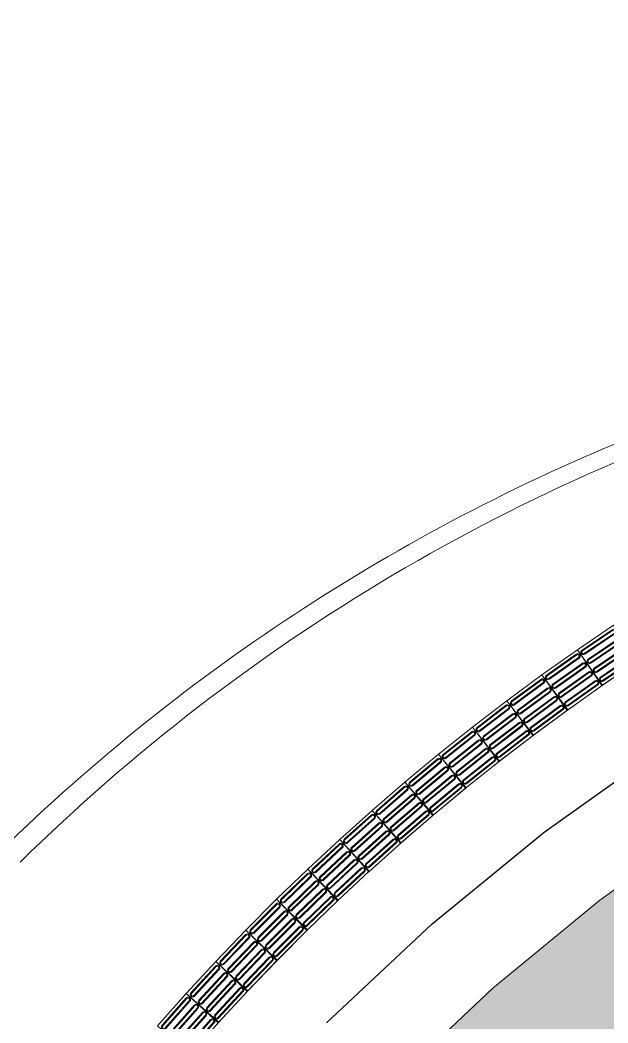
# Model space of a CAD drawing. Header units: millimetres. Extents: x 10569 to 232243, y -25347 to 80743.
# Drawn here: x 95734 to 99790, y 61811 to 68733 of the extents above; entities that cross this region are included whole.
import ezdxf

# ---------------------------------------------------------------- set-up
doc = ezdxf.new("R2010")
doc.units = ezdxf.units.MM
for name, color, linetype, lineweight in [('A-DETL-GENF', 92, 'Continuous', 20), ('A-DETL-MBND', 5, 'Continuous', 9), ('A-DETL-THIN', 151, 'Continuous', 9), ('A-FLOR', 192, 'Continuous', 9), ('A-GENM', 13, 'Continuous', 20)]:
    doc.layers.add(name, color=color, linetype=linetype, lineweight=lineweight)

# ---------------------------------------------------------------- blocks, each defined once
blk = doc.blocks.new('DLN_Tactile - Directional Tiles-V737-TENDER DRAFT G_F')
at = {"layer": 'A-GENM'}
for p, q in [((150, 150), (-150, 150)), ((-150, 150), (-150, -150)), ((-150, 150), (150, 150)), ((-150, -147.1), (-150, 147.3)), ((150, -150), (150, 150)), ((150, 150), (150, -150)), ((-129.5, 125.5), (-129.5, -125.5)), ((-123.5, -125.5), (-123.5, 125.5)), ((-101.5, 125.5), (-101.5, -125.5)), ((-95.5, -125.5), (-95.5, 125.5)), ((-54.5, 125.5), (-54.5, -125.5)), ((-48.5, -125.5), (-48.5, 125.5)), ((-26.5, 125.5), (-26.5, -125.5)), ((-20.5, -125.5), (-20.5, 125.5)), ((20.5, 125.5), (20.5, -125.5)), ((26.5, -125.5), (26.5, 125.5)), ((48.5, 125.5), (48.5, -125.5)), ((54.5, -125.5), (54.5, 125.5)), ((95.5, 125.5), (95.5, -125.5)), ((101.5, -125.5), (101.5, 125.5)), ((123.5, 125.5), (123.5, -125.5)), ((129.5, -125.5), (129.5, 125.5)), ((-150, -150), (150, -150)), ((150, -150), (-150, -150))]:
    blk.add_line(p, q, dxfattribs=at)
for centre, radius, start, end in [((-112.5, 125.5), 17, 360, 180), ((-37.5, 125.5), 17, 360, 180), ((37.5, 125.5), 17, 360, 180), ((112.5, 125.5), 17, 360, 180), ((-112.5, 125.5), 11, 360, 180), ((-37.5, 125.5), 11, 360, 180), ((37.5, 125.5), 11, 360, 180), ((112.5, 125.5), 11, 360, 180), ((-112.5, -125.5), 17, 180, 360), ((-112.5, -125.5), 11, 180, 360), ((-37.5, -125.5), 17, 180, 360), ((-37.5, -125.5), 11, 180, 360), ((37.5, -125.5), 17, 180, 360), ((37.5, -125.5), 11, 180, 360), ((112.5, -125.5), 17, 180, 360), ((112.5, -125.5), 11, 180, 360)]:
    blk.add_arc(centre, radius, start, end, dxfattribs=at)
blk = doc.blocks.new('DLN_Tactile - Directional Tiles-V738-TENDER DRAFT G_F')
at = {"layer": 'A-GENM'}
for p, q in [((150, 150), (-150, 150)), ((-150, 150), (-150, -150)), ((-150, 150), (150, 150)), ((-150, -147.2), (-150, 147.1)), ((150, -150), (150, 150)), ((150, 150), (150, -150)), ((-129.5, 125.5), (-129.5, -125.5)), ((-123.5, -125.5), (-123.5, 125.5)), ((-101.5, 125.5), (-101.5, -125.5)), ((-95.5, -125.5), (-95.5, 125.5)), ((-54.5, 125.5), (-54.5, -125.5)), ((-48.5, -125.5), (-48.5, 125.5)), ((-26.5, 125.5), (-26.5, -125.5)), ((-20.5, -125.5), (-20.5, 125.5)), ((20.5, 125.5), (20.5, -125.5)), ((26.5, -125.5), (26.5, 125.5)), ((48.5, 125.5), (48.5, -125.5)), ((54.5, -125.5), (54.5, 125.5)), ((95.5, 125.5), (95.5, -125.5)), ((101.5, -125.5), (101.5, 125.5)), ((123.5, 125.5), (123.5, -125.5)), ((129.5, -125.5), (129.5, 125.5)), ((-150, -150), (150, -150)), ((150, -150), (-150, -150))]:
    blk.add_line(p, q, dxfattribs=at)
for centre, radius, start, end in [((-112.5, 125.5), 17, 360, 180), ((-37.5, 125.5), 17, 360, 180), ((37.5, 125.5), 17, 360, 180), ((112.5, 125.5), 17, 360, 180), ((-112.5, 125.5), 11, 360, 180), ((-37.5, 125.5), 11, 360, 180), ((37.5, 125.5), 11, 360, 180), ((112.5, 125.5), 11, 360, 180), ((-112.5, -125.5), 17, 180, 360), ((-112.5, -125.5), 11, 180, 360), ((-37.5, -125.5), 17, 180, 360), ((-37.5, -125.5), 11, 180, 360), ((37.5, -125.5), 17, 180, 360), ((37.5, -125.5), 11, 180, 360), ((112.5, -125.5), 17, 180, 360), ((112.5, -125.5), 11, 180, 360)]:
    blk.add_arc(centre, radius, start, end, dxfattribs=at)
blk = doc.blocks.new('DLN_Tactile - Directional Tiles-V739-TENDER DRAFT G_F')
at = {"layer": 'A-GENM'}
for p, q in [((150, 150), (-150, 150)), ((-150, 150), (-150, -150)), ((-150, 150), (150, 150)), ((-150, -147.2), (-150, 147.2)), ((150, -150), (150, 150)), ((150, 150), (150, -150)), ((-129.5, 125.5), (-129.5, -125.5)), ((-123.5, -125.5), (-123.5, 125.5)), ((-101.5, 125.5), (-101.5, -125.5)), ((-95.5, -125.5), (-95.5, 125.5)), ((-54.5, 125.5), (-54.5, -125.5)), ((-48.5, -125.5), (-48.5, 125.5)), ((-26.5, 125.5), (-26.5, -125.5)), ((-20.5, -125.5), (-20.5, 125.5)), ((20.5, 125.5), (20.5, -125.5)), ((26.5, -125.5), (26.5, 125.5)), ((48.5, 125.5), (48.5, -125.5)), ((54.5, -125.5), (54.5, 125.5)), ((95.5, 125.5), (95.5, -125.5)), ((101.5, -125.5), (101.5, 125.5)), ((123.5, 125.5), (123.5, -125.5)), ((129.5, -125.5), (129.5, 125.5)), ((-150, -150), (150, -150)), ((150, -150), (-150, -150))]:
    blk.add_line(p, q, dxfattribs=at)
for centre, radius, start, end in [((-112.5, 125.5), 17, 360, 180), ((-37.5, 125.5), 17, 360, 180), ((37.5, 125.5), 17, 360, 180), ((112.5, 125.5), 17, 360, 180), ((-112.5, 125.5), 11, 360, 180), ((-37.5, 125.5), 11, 360, 180), ((37.5, 125.5), 11, 360, 180), ((112.5, 125.5), 11, 360, 180), ((-112.5, -125.5), 17, 180, 360), ((-112.5, -125.5), 11, 180, 360), ((-37.5, -125.5), 17, 180, 360), ((-37.5, -125.5), 11, 180, 360), ((37.5, -125.5), 17, 180, 360), ((37.5, -125.5), 11, 180, 360), ((112.5, -125.5), 17, 180, 360), ((112.5, -125.5), 11, 180, 360)]:
    blk.add_arc(centre, radius, start, end, dxfattribs=at)
blk = doc.blocks.new('DLN_Tactile - Directional Tiles-V740-TENDER DRAFT G_F')
at = {"layer": 'A-GENM'}
for p, q in [((150, 150), (-150, 150)), ((-150, 150), (-150, -150)), ((-150, 150), (150, 150)), ((-150, -147.1), (-150, 147.2)), ((150, -150), (150, 150)), ((150, 150), (150, -150)), ((-129.5, 125.5), (-129.5, -125.5)), ((-123.5, -125.5), (-123.5, 125.5)), ((-101.5, 125.5), (-101.5, -125.5)), ((-95.5, -125.5), (-95.5, 125.5)), ((-54.5, 125.5), (-54.5, -125.5)), ((-48.5, -125.5), (-48.5, 125.5)), ((-26.5, 125.5), (-26.5, -125.5)), ((-20.5, -125.5), (-20.5, 125.5)), ((20.5, 125.5), (20.5, -125.5)), ((26.5, -125.5), (26.5, 125.5)), ((48.5, 125.5), (48.5, -125.5)), ((54.5, -125.5), (54.5, 125.5)), ((95.5, 125.5), (95.5, -125.5)), ((101.5, -125.5), (101.5, 125.5)), ((123.5, 125.5), (123.5, -125.5)), ((129.5, -125.5), (129.5, 125.5)), ((-150, -150), (150, -150)), ((150, -150), (-150, -150))]:
    blk.add_line(p, q, dxfattribs=at)
for centre, radius, start, end in [((-112.5, 125.5), 17, 360, 180), ((-37.5, 125.5), 17, 360, 180), ((37.5, 125.5), 17, 360, 180), ((112.5, 125.5), 17, 360, 180), ((-112.5, 125.5), 11, 360, 180), ((-37.5, 125.5), 11, 360, 180), ((37.5, 125.5), 11, 360, 180), ((112.5, 125.5), 11, 360, 180), ((-112.5, -125.5), 17, 180, 360), ((-112.5, -125.5), 11, 180, 360), ((-37.5, -125.5), 17, 180, 360), ((-37.5, -125.5), 11, 180, 360), ((37.5, -125.5), 17, 180, 360), ((37.5, -125.5), 11, 180, 360), ((112.5, -125.5), 17, 180, 360), ((112.5, -125.5), 11, 180, 360)]:
    blk.add_arc(centre, radius, start, end, dxfattribs=at)
blk = doc.blocks.new('DLN_Tactile - Directional Tiles-V741-TENDER DRAFT G_F')
at = {"layer": 'A-GENM'}
for p, q in [((150, 150), (-150, 150)), ((-150, 150), (-150, -150)), ((-150, 150), (150, 150)), ((-150, -147.2), (-150, 147.1)), ((150, -150), (150, 150)), ((150, 150), (150, -150)), ((-129.5, 125.5), (-129.5, -125.5)), ((-123.5, -125.5), (-123.5, 125.5)), ((-101.5, 125.5), (-101.5, -125.5)), ((-95.5, -125.5), (-95.5, 125.5)), ((-54.5, 125.5), (-54.5, -125.5)), ((-48.5, -125.5), (-48.5, 125.5)), ((-26.5, 125.5), (-26.5, -125.5)), ((-20.5, -125.5), (-20.5, 125.5)), ((20.5, 125.5), (20.5, -125.5)), ((26.5, -125.5), (26.5, 125.5)), ((48.5, 125.5), (48.5, -125.5)), ((54.5, -125.5), (54.5, 125.5)), ((95.5, 125.5), (95.5, -125.5)), ((101.5, -125.5), (101.5, 125.5)), ((123.5, 125.5), (123.5, -125.5)), ((129.5, -125.5), (129.5, 125.5)), ((-150, -150), (150, -150)), ((150, -150), (-150, -150))]:
    blk.add_line(p, q, dxfattribs=at)
for centre, radius, start, end in [((-112.5, 125.5), 17, 360, 180), ((-37.5, 125.5), 17, 360, 180), ((37.5, 125.5), 17, 360, 180), ((112.5, 125.5), 17, 360, 180), ((-112.5, 125.5), 11, 360, 180), ((-37.5, 125.5), 11, 360, 180), ((37.5, 125.5), 11, 360, 180), ((112.5, 125.5), 11, 360, 180), ((-112.5, -125.5), 17, 180, 360), ((-112.5, -125.5), 11, 180, 360), ((-37.5, -125.5), 17, 180, 360), ((-37.5, -125.5), 11, 180, 360), ((37.5, -125.5), 17, 180, 360), ((37.5, -125.5), 11, 180, 360), ((112.5, -125.5), 17, 180, 360), ((112.5, -125.5), 11, 180, 360)]:
    blk.add_arc(centre, radius, start, end, dxfattribs=at)
blk = doc.blocks.new('DLN_Tactile - Directional Tiles-V742-TENDER DRAFT G_F')
at = {"layer": 'A-GENM'}
for p, q in [((150, 150), (-150, 150)), ((-150, 150), (-150, -150)), ((-150, 150), (150, 150)), ((-150, -147.1), (-150, 147.2)), ((150, -150), (150, 150)), ((150, 150), (150, -150)), ((-129.5, 125.5), (-129.5, -125.5)), ((-123.5, -125.5), (-123.5, 125.5)), ((-101.5, 125.5), (-101.5, -125.5)), ((-95.5, -125.5), (-95.5, 125.5)), ((-54.5, 125.5), (-54.5, -125.5)), ((-48.5, -125.5), (-48.5, 125.5)), ((-26.5, 125.5), (-26.5, -125.5)), ((-20.5, -125.5), (-20.5, 125.5)), ((20.5, 125.5), (20.5, -125.5)), ((26.5, -125.5), (26.5, 125.5)), ((48.5, 125.5), (48.5, -125.5)), ((54.5, -125.5), (54.5, 125.5)), ((95.5, 125.5), (95.5, -125.5)), ((101.5, -125.5), (101.5, 125.5)), ((123.5, 125.5), (123.5, -125.5)), ((129.5, -125.5), (129.5, 125.5)), ((-150, -150), (150, -150)), ((150, -150), (-150, -150))]:
    blk.add_line(p, q, dxfattribs=at)
for centre, radius, start, end in [((-112.5, 125.5), 17, 360, 180), ((-37.5, 125.5), 17, 360, 180), ((37.5, 125.5), 17, 360, 180), ((112.5, 125.5), 17, 360, 180), ((-112.5, 125.5), 11, 360, 180), ((-37.5, 125.5), 11, 360, 180), ((37.5, 125.5), 11, 360, 180), ((112.5, 125.5), 11, 360, 180), ((-112.5, -125.5), 17, 180, 360), ((-112.5, -125.5), 11, 180, 360), ((-37.5, -125.5), 17, 180, 360), ((-37.5, -125.5), 11, 180, 360), ((37.5, -125.5), 17, 180, 360), ((37.5, -125.5), 11, 180, 360), ((112.5, -125.5), 17, 180, 360), ((112.5, -125.5), 11, 180, 360)]:
    blk.add_arc(centre, radius, start, end, dxfattribs=at)
blk = doc.blocks.new('DLN_Tactile - Directional Tiles-V743-TENDER DRAFT G_F')
at = {"layer": 'A-GENM'}
for p, q in [((150, 150), (-150, 150)), ((-150, 150), (-150, -150)), ((-150, 150), (150, 150)), ((-150, -147.2), (-150, 147.1)), ((150, -150), (150, 150)), ((150, 150), (150, -150)), ((-129.5, 125.5), (-129.5, -125.5)), ((-123.5, -125.5), (-123.5, 125.5)), ((-101.5, 125.5), (-101.5, -125.5)), ((-95.5, -125.5), (-95.5, 125.5)), ((-54.5, 125.5), (-54.5, -125.5)), ((-48.5, -125.5), (-48.5, 125.5)), ((-26.5, 125.5), (-26.5, -125.5)), ((-20.5, -125.5), (-20.5, 125.5)), ((20.5, 125.5), (20.5, -125.5)), ((26.5, -125.5), (26.5, 125.5)), ((48.5, 125.5), (48.5, -125.5)), ((54.5, -125.5), (54.5, 125.5)), ((95.5, 125.5), (95.5, -125.5)), ((101.5, -125.5), (101.5, 125.5)), ((123.5, 125.5), (123.5, -125.5)), ((129.5, -125.5), (129.5, 125.5)), ((-150, -150), (150, -150)), ((150, -150), (-150, -150))]:
    blk.add_line(p, q, dxfattribs=at)
for centre, radius, start, end in [((-112.5, 125.5), 17, 360, 180), ((-37.5, 125.5), 17, 360, 180), ((37.5, 125.5), 17, 360, 180), ((112.5, 125.5), 17, 360, 180), ((-112.5, 125.5), 11, 360, 180), ((-37.5, 125.5), 11, 360, 180), ((37.5, 125.5), 11, 360, 180), ((112.5, 125.5), 11, 360, 180), ((-112.5, -125.5), 17, 180, 360), ((-112.5, -125.5), 11, 180, 360), ((-37.5, -125.5), 17, 180, 360), ((-37.5, -125.5), 11, 180, 360), ((37.5, -125.5), 17, 180, 360), ((37.5, -125.5), 11, 180, 360), ((112.5, -125.5), 17, 180, 360), ((112.5, -125.5), 11, 180, 360)]:
    blk.add_arc(centre, radius, start, end, dxfattribs=at)
blk = doc.blocks.new('DLN_Tactile - Directional Tiles-V744-TENDER DRAFT G_F')
at = {"layer": 'A-GENM'}
for p, q in [((150, 150), (-150, 150)), ((-150, 150), (-150, -150)), ((-150, 150), (150, 150)), ((-150, -147.2), (-150, 147.2)), ((150, -150), (150, 150)), ((150, 150), (150, -150)), ((-129.5, 125.5), (-129.5, -125.5)), ((-123.5, -125.5), (-123.5, 125.5)), ((-101.5, 125.5), (-101.5, -125.5)), ((-95.5, -125.5), (-95.5, 125.5)), ((-54.5, 125.5), (-54.5, -125.5)), ((-48.5, -125.5), (-48.5, 125.5)), ((-26.5, 125.5), (-26.5, -125.5)), ((-20.5, -125.5), (-20.5, 125.5)), ((20.5, 125.5), (20.5, -125.5)), ((26.5, -125.5), (26.5, 125.5)), ((48.5, 125.5), (48.5, -125.5)), ((54.5, -125.5), (54.5, 125.5)), ((95.5, 125.5), (95.5, -125.5)), ((101.5, -125.5), (101.5, 125.5)), ((123.5, 125.5), (123.5, -125.5)), ((129.5, -125.5), (129.5, 125.5)), ((-150, -150), (150, -150)), ((150, -150), (-150, -150))]:
    blk.add_line(p, q, dxfattribs=at)
for centre, radius, start, end in [((-112.5, 125.5), 17, 360, 180), ((-37.5, 125.5), 17, 360, 180), ((37.5, 125.5), 17, 360, 180), ((112.5, 125.5), 17, 360, 180), ((-112.5, 125.5), 11, 360, 180), ((-37.5, 125.5), 11, 360, 180), ((37.5, 125.5), 11, 360, 180), ((112.5, 125.5), 11, 360, 180), ((-112.5, -125.5), 17, 180, 360), ((-112.5, -125.5), 11, 180, 360), ((-37.5, -125.5), 17, 180, 360), ((-37.5, -125.5), 11, 180, 360), ((37.5, -125.5), 17, 180, 360), ((37.5, -125.5), 11, 180, 360), ((112.5, -125.5), 17, 180, 360), ((112.5, -125.5), 11, 180, 360)]:
    blk.add_arc(centre, radius, start, end, dxfattribs=at)
blk = doc.blocks.new('DLN_Tactile - Directional Tiles-V745-TENDER DRAFT G_F')
at = {"layer": 'A-GENM'}
for p, q in [((150, 150), (-150, 150)), ((-150, 150), (-150, -150)), ((-150, 150), (150, 150)), ((-150, -147.2), (-150, 147.2)), ((150, -150), (150, 150)), ((150, 150), (150, -150)), ((-129.5, 125.5), (-129.5, -125.5)), ((-123.5, -125.5), (-123.5, 125.5)), ((-101.5, 125.5), (-101.5, -125.5)), ((-95.5, -125.5), (-95.5, 125.5)), ((-54.5, 125.5), (-54.5, -125.5)), ((-48.5, -125.5), (-48.5, 125.5)), ((-26.5, 125.5), (-26.5, -125.5)), ((-20.5, -125.5), (-20.5, 125.5)), ((20.5, 125.5), (20.5, -125.5)), ((26.5, -125.5), (26.5, 125.5)), ((48.5, 125.5), (48.5, -125.5)), ((54.5, -125.5), (54.5, 125.5)), ((95.5, 125.5), (95.5, -125.5)), ((101.5, -125.5), (101.5, 125.5)), ((123.5, 125.5), (123.5, -125.5)), ((129.5, -125.5), (129.5, 125.5)), ((-150, -150), (150, -150)), ((150, -150), (-150, -150))]:
    blk.add_line(p, q, dxfattribs=at)
for centre, radius, start, end in [((-112.5, 125.5), 17, 360, 180), ((-37.5, 125.5), 17, 360, 180), ((37.5, 125.5), 17, 360, 180), ((112.5, 125.5), 17, 360, 180), ((-112.5, 125.5), 11, 360, 180), ((-37.5, 125.5), 11, 360, 180), ((37.5, 125.5), 11, 360, 180), ((112.5, 125.5), 11, 360, 180), ((-112.5, -125.5), 17, 180, 360), ((-112.5, -125.5), 11, 180, 360), ((-37.5, -125.5), 17, 180, 360), ((-37.5, -125.5), 11, 180, 360), ((37.5, -125.5), 17, 180, 360), ((37.5, -125.5), 11, 180, 360), ((112.5, -125.5), 17, 180, 360), ((112.5, -125.5), 11, 180, 360)]:
    blk.add_arc(centre, radius, start, end, dxfattribs=at)
blk = doc.blocks.new('DLN_Tactile - Directional Tiles-V746-TENDER DRAFT G_F')
at = {"layer": 'A-GENM'}
for p, q in [((150, 150), (-150, 150)), ((-150, 150), (-150, -150)), ((-150, 150), (150, 150)), ((-150, -147.2), (-150, 147.2)), ((150, -150), (150, 150)), ((150, 150), (150, -150)), ((-129.5, 125.5), (-129.5, -125.5)), ((-123.5, -125.5), (-123.5, 125.5)), ((-101.5, 125.5), (-101.5, -125.5)), ((-95.5, -125.5), (-95.5, 125.5)), ((-54.5, 125.5), (-54.5, -125.5)), ((-48.5, -125.5), (-48.5, 125.5)), ((-26.5, 125.5), (-26.5, -125.5)), ((-20.5, -125.5), (-20.5, 125.5)), ((20.5, 125.5), (20.5, -125.5)), ((26.5, -125.5), (26.5, 125.5)), ((48.5, 125.5), (48.5, -125.5)), ((54.5, -125.5), (54.5, 125.5)), ((95.5, 125.5), (95.5, -125.5)), ((101.5, -125.5), (101.5, 125.5)), ((123.5, 125.5), (123.5, -125.5)), ((129.5, -125.5), (129.5, 125.5)), ((-150, -150), (150, -150)), ((150, -150), (-150, -150))]:
    blk.add_line(p, q, dxfattribs=at)
for centre, radius, start, end in [((-112.5, 125.5), 17, 360, 180), ((-37.5, 125.5), 17, 360, 180), ((37.5, 125.5), 17, 360, 180), ((112.5, 125.5), 17, 360, 180), ((-112.5, 125.5), 11, 360, 180), ((-37.5, 125.5), 11, 360, 180), ((37.5, 125.5), 11, 360, 180), ((112.5, 125.5), 11, 360, 180), ((-112.5, -125.5), 17, 180, 360), ((-112.5, -125.5), 11, 180, 360), ((-37.5, -125.5), 17, 180, 360), ((-37.5, -125.5), 11, 180, 360), ((37.5, -125.5), 17, 180, 360), ((37.5, -125.5), 11, 180, 360), ((112.5, -125.5), 17, 180, 360), ((112.5, -125.5), 11, 180, 360)]:
    blk.add_arc(centre, radius, start, end, dxfattribs=at)
blk = doc.blocks.new('DLN_Tactile - Directional Tiles-V747-TENDER DRAFT G_F')
at = {"layer": 'A-GENM'}
for p, q in [((150, 150), (-150, 150)), ((-150, 150), (-150, -150)), ((-150, 150), (150, 150)), ((-150, -147.1), (-150, 147.2)), ((150, -150), (150, 150)), ((150, 150), (150, -150)), ((-129.5, 125.5), (-129.5, -125.5)), ((-123.5, -125.5), (-123.5, 125.5)), ((-101.5, 125.5), (-101.5, -125.5)), ((-95.5, -125.5), (-95.5, 125.5)), ((-54.5, 125.5), (-54.5, -125.5)), ((-48.5, -125.5), (-48.5, 125.5)), ((-26.5, 125.5), (-26.5, -125.5)), ((-20.5, -125.5), (-20.5, 125.5)), ((20.5, 125.5), (20.5, -125.5)), ((26.5, -125.5), (26.5, 125.5)), ((48.5, 125.5), (48.5, -125.5)), ((54.5, -125.5), (54.5, 125.5)), ((95.5, 125.5), (95.5, -125.5)), ((101.5, -125.5), (101.5, 125.5)), ((123.5, 125.5), (123.5, -125.5)), ((129.5, -125.5), (129.5, 125.5)), ((-150, -150), (150, -150)), ((150, -150), (-150, -150))]:
    blk.add_line(p, q, dxfattribs=at)
for centre, radius, start, end in [((-112.5, 125.5), 17, 360, 180), ((-37.5, 125.5), 17, 360, 180), ((37.5, 125.5), 17, 360, 180), ((112.5, 125.5), 17, 360, 180), ((-112.5, 125.5), 11, 360, 180), ((-37.5, 125.5), 11, 360, 180), ((37.5, 125.5), 11, 360, 180), ((112.5, 125.5), 11, 360, 180), ((-112.5, -125.5), 17, 180, 360), ((-112.5, -125.5), 11, 180, 360), ((-37.5, -125.5), 17, 180, 360), ((-37.5, -125.5), 11, 180, 360), ((37.5, -125.5), 17, 180, 360), ((37.5, -125.5), 11, 180, 360), ((112.5, -125.5), 17, 180, 360), ((112.5, -125.5), 11, 180, 360)]:
    blk.add_arc(centre, radius, start, end, dxfattribs=at)
blk = doc.blocks.new('DLN_Tactile - Directional Tiles-V748-TENDER DRAFT G_F')
at = {"layer": 'A-GENM'}
for p, q in [((150, 150), (-150, 150)), ((-150, 150), (-150, -150)), ((-150, 147.1), (-150, 150)), ((-150, 150), (150, 150)), ((-150, -147.3), (-150, 147.1)), ((150, -150), (150, 150)), ((150, 150), (150, -150)), ((-129.5, 125.5), (-129.5, -125.5)), ((-123.5, -125.5), (-123.5, 125.5)), ((-101.5, 125.5), (-101.5, -125.5)), ((-95.5, -125.5), (-95.5, 125.5)), ((-54.5, 125.5), (-54.5, -125.5)), ((-48.5, -125.5), (-48.5, 125.5)), ((-26.5, 125.5), (-26.5, -125.5)), ((-20.5, -125.5), (-20.5, 125.5)), ((20.5, 125.5), (20.5, -125.5)), ((26.5, -125.5), (26.5, 125.5)), ((48.5, 125.5), (48.5, -125.5)), ((54.5, -125.5), (54.5, 125.5)), ((95.5, 125.5), (95.5, -125.5)), ((101.5, -125.5), (101.5, 125.5)), ((123.5, 125.5), (123.5, -125.5)), ((129.5, -125.5), (129.5, 125.5)), ((-150, -150), (150, -150)), ((150, -150), (-150, -150))]:
    blk.add_line(p, q, dxfattribs=at)
for centre, radius, start, end in [((-112.5, 125.5), 17, 360, 180), ((-37.5, 125.5), 17, 360, 180), ((37.5, 125.5), 17, 360, 180), ((112.5, 125.5), 17, 360, 180), ((-112.5, 125.5), 11, 360, 180), ((-37.5, 125.5), 11, 360, 180), ((37.5, 125.5), 11, 360, 180), ((112.5, 125.5), 11, 360, 180), ((-112.5, -125.5), 17, 180, 360), ((-112.5, -125.5), 11, 180, 360), ((-37.5, -125.5), 17, 180, 360), ((-37.5, -125.5), 11, 180, 360), ((37.5, -125.5), 17, 180, 360), ((37.5, -125.5), 11, 180, 360), ((112.5, -125.5), 17, 180, 360), ((112.5, -125.5), 11, 180, 360)]:
    blk.add_arc(centre, radius, start, end, dxfattribs=at)
blk = doc.blocks.new('DLN_Tactile - Directional Tiles-V749-TENDER DRAFT G_F')
at = {"layer": 'A-GENM'}
for p, q in [((150, 150), (-150, 150)), ((-150, 150), (-150, -150)), ((-150, 150), (150, 150)), ((-150, -147.1), (-150, 147.3)), ((150, -150), (150, 150)), ((150, 150), (150, -150)), ((-129.5, 125.5), (-129.5, -125.5)), ((-123.5, -125.5), (-123.5, 125.5)), ((-101.5, 125.5), (-101.5, -125.5)), ((-95.5, -125.5), (-95.5, 125.5)), ((-54.5, 125.5), (-54.5, -125.5)), ((-48.5, -125.5), (-48.5, 125.5)), ((-26.5, 125.5), (-26.5, -125.5)), ((-20.5, -125.5), (-20.5, 125.5)), ((20.5, 125.5), (20.5, -125.5)), ((26.5, -125.5), (26.5, 125.5)), ((48.5, 125.5), (48.5, -125.5)), ((54.5, -125.5), (54.5, 125.5)), ((95.5, 125.5), (95.5, -125.5)), ((101.5, -125.5), (101.5, 125.5)), ((123.5, 125.5), (123.5, -125.5)), ((129.5, -125.5), (129.5, 125.5)), ((-150, -150), (-150, -147.1)), ((-150, -150), (150, -150)), ((150, -150), (-150, -150))]:
    blk.add_line(p, q, dxfattribs=at)
for centre, radius, start, end in [((-112.5, 125.5), 17, 360, 180), ((-37.5, 125.5), 17, 360, 180), ((37.5, 125.5), 17, 360, 180), ((112.5, 125.5), 17, 360, 180), ((-112.5, 125.5), 11, 360, 180), ((-37.5, 125.5), 11, 360, 180), ((37.5, 125.5), 11, 360, 180), ((112.5, 125.5), 11, 360, 180), ((-112.5, -125.5), 17, 180, 360), ((-112.5, -125.5), 11, 180, 360), ((-37.5, -125.5), 17, 180, 360), ((-37.5, -125.5), 11, 180, 360), ((37.5, -125.5), 17, 180, 360), ((37.5, -125.5), 11, 180, 360), ((112.5, -125.5), 17, 180, 360), ((112.5, -125.5), 11, 180, 360)]:
    blk.add_arc(centre, radius, start, end, dxfattribs=at)

msp = doc.modelspace()

# ---------------------------------------------------------------- hatches: boundary and pattern name
at = {"layer": 'A-DETL-GENF'}
h = msp.add_hatch(color=8, dxfattribs=at)
h.paths.add_polyline_path([(51838.88108, -18102.55681), (52372.03623, -18093.73652), (53779.64888, -18051.387), (55108.62354, -18002.51908), (56132.98563, -17959.36077), (57037.09906, -17912.31854), (57812.24195, -17863.79543), (58616.49783, -17805.46612), (60006.76313, -17694.18675), (61190.00879, -17592.7495), (62217.34252, -17499.34882), (63072.12889, -17415.69011), (63695.14457, -17351.32911), (64495.99359, -17263.31383), (65175.2793, -17181.59983), (66006.80825, -17068.51883), (66562.37957, -16986.33887), (67323.7372, -16862.87768), (68147.46903, -16719.74529), (68984.39392, -16565.14817), (69706.36261, -16424.75866), (70552.54774, -16250.63267), (71125.87836, -16124.69414), (71608.86178, -16012.57468), (72258.34011, -15850.87865), (72901.88922, -15679.78556), (73428.27167, -15532.1092), (73930.03277, -15384.72334), (74651.54077, -15159.3862), (75196.70141, -14980.4555), (75748.53461, -14790.94248), (76314.86976, -14587.50516), (77093.64764, -14295.11019), (77662.67166, -14074.19748), (78514.68735, -13727.5477), (79228.19981, -13425.22451), (79906.96706, -13125.95412), (80562.25991, -12825.7694), (81226.69933, -12509.68886), (81918.62329, -12168.06667), (82714.91094, -11764.58212), (83625.32233, -11291.55962), (84506.96518, -10822.20246), (85518.62777, -10269.64068), (86393.39996, -9780.74845), (87245.73591, -9293.74906), (87559.7314, -9110.61968), (88163.45788, -8746.42076), (88518.64074, -8527.25129), (90159.00612, -7496.05259), (91320.4717, -6758.57636), (92212.74536, -6188.21138), (92711.59911, -5856.44294), (93114.25047, -5574.22164), (93452.05859, -5327.22963), (93853.4068, -5018.55697), (94733.40407, -4314.42159), (95424.83183, -3748.88062), (96200.2351, -3098.96094), (96987.33297, -2421.9069), (97146.62215, -2276.31367), (97317.10165, -2104.14453), (97478.79515, -1923.69874), (97655.55611, -1702.22782), (97774.24185, -1539.78802), (97907.26178, -1337.27588), (98030.03107, -1128.39033), (98161.26863, -872.35581), (98243.62511, -693.58719), (98410.99034, -289.90826), (98567.17962, 118.22494), (98712.07458, 530.50307), (98845.56538, 946.61363), (98967.55084, 1366.24126), (99077.93853, 1789.06789), (99190.82777, 2284.62972), (99263.5947, 2643.03407), (99338.72249, 3073.52636), (99378.67141, 4757.48549), (99305.24053, 5313.87774), (99250.43868, 5824.36251), (99209.64237, 6309.52073), (99180.26278, 6787.54426), (99161.34325, 7279.6863), (99154.39038, 7740.86586), (99159.97179, 7980.37482), (99176.28754, 8226.7261), (99204.8893, 8483.54794), (99243.95478, 8733.13867), (99294.44364, 8982.62394), (99363.46868, 9261.78162), (99884.17707, 11211.94796), (100276.05862, 12646.21668), (100404.63578, 13092.53222), (100570.60206, 13637.80239), (101581.69345, 16849.38111), (101751.83564, 17368.10157), (101937.39502, 17914.99258), (102142.77499, 18498.14851), (102371.38394, 19119.56573), (102613.86775, 19751.29947), (102929.56885, 20545.13902), (103240.75539, 21302.76359), (103540.21663, 22009.49458), (103812.23916, 22625.96825), (104092.33932, 23233.38868), (104397.62402, 23867.03095), (104760.62072, 24592.51519), (105136.71125, 25317.8722), (105501.05221, 25997.1674), (105864.48229, 26649.40328), (106234.47171, 27287.78283), (106612.4807, 27915.52067), (107006.35542, 28545.76703), (107421.03447, 29185.10318), (107850.38309, 29823.59365), (108231.02713, 30371.81031), (108607.71496, 30899.97419), (108986.12888, 31416.86588), (109356.26612, 31909.32263), (109631.84112, 32263.91428), (109927.18301, 32631.00105), (110228.36396, 32992.5275), (110538.99638, 33353.03051), (110919.29162, 33781.72351), (111289.37357, 34187.84364), (112131.18436, 35091.14465), (112384.40035, 35365.66974), (113018.82545, 36059.37901), (113586.74312, 36690.47608), (114106.88626, 37281.56923), (114667.98008, 37936.83344), (115615.58005, 39066.27142), (116377.5419, 39990.4983), (116510.67487, 40164.05747), (116660.87522, 40380.03826), (116797.86904, 40598.44006), (116926.51878, 40827.22788), (117040.65522, 41054.52694), (117153.14593, 41307.95153), (117346.9114, 41786.69074), (117515.26216, 42235.13013), (117672.1117, 42687.05624), (117821.55049, 43156.17984), (117954.62924, 43613.31476), (118069.21256, 44047.54975), (118108.17169, 44231.64216), (118136.81639, 44418.14174), (118155.55308, 44619.05724), (118162.37339, 44805.18188), (118158.2128, 45000.94645), (118142.14421, 45200.01085), (118115.46877, 45391.37611), (118078.40613, 45578.54472), (118027.22732, 45776.06384), (117929.99965, 46091.84721), (117825.7884, 46388.59246), (117710.36785, 46680.63471), (117582.30737, 46971.01482), (117447.5212, 47247.62128), (117296.56696, 47528.96093), (117137.80976, 47799.19827), (116966.09717, 48066.97928), (116815.53915, 48288.95556), (116139.06772, 49575.67225), (115928.06732, 50506.18136), (115773.06822, 51227.36619), (115641.44377, 51873.10097), (115582.60928, 52191.15795), (115524.35992, 52543.40696), (115454.26756, 53023.50332), (115029.92411, 56060.72863), (114940.51826, 56744.3476), (114632.87548, 59170.3715), (114571.84535, 59588.1355), (114498.52019, 60003.91773), (114412.96382, 60417.35641), (114315.25066, 60828.09182), (114205.46575, 61235.76658), (114083.7046, 61640.02597), (114046.12321, 61742.90794), (113999.85863, 61842.18859), (113945.25162, 61937.13665), (113882.70442, 62027.05277), (113812.67773, 62111.27463), (113735.68735, 62189.18188), (113652.30036, 62260.20068), (113498.87846, 62373.89249), (113340.0085, 62479.83795), (113176.08124, 62577.7765), (113007.49988, 62667.46724), (112500.37694, 62916.0626), (111888.26226, 63201.48795), (111390.60459, 63423.46056), (110758.29944, 63693.02211), (106812.58112, 65345.50163), (106128.33698, 65630.16665), (103930.36245, 64897.525), (103027.56689, 64560.39627), (102159.15178, 64167.56435), (101313.60453, 63715.37473), (100498.81342, 63207.42234), (99719.65403, 62646.6742), (98979.55315, 62035.64704), (98281.75866, 61377.08272), (97651.92891, 60701.63054), (97048.91579, 59962.82206), (96495.88008, 59185.89588), (95995.22416, 58374.22695), (95549.12288, 57531.34117), (95159.51409, 56660.90003), (94828.09026, 55766.68471), (94556.29109, 54852.57968), (94343.53467, 53911.43378), (94196.02537, 52980.65311), (94108.28263, 51998.15637), (94084.43102, 51063.33715), (94084.43102, 48907.6763), (94039.29296, 48907.6763), (94039.29296, 31007.48546), (92639.29296, 31007.48546), (92639.29296, 4657.48546), (79889.29297, 4657.48545), (79889.29296, -8642.51452), (62673.03825, -8642.51452), (63966.38843, -9935.86471), (61723.03825, -9935.86471), (61723.03825, -8642.51452), (55490.25425, -8642.51452), (52394.55266, -9155.32195), (52188.66427, -9193.40019), (51903.56953, -9257.55187), (51621.15174, -9332.61612), (51294.15501, -9435.16851), (51066.01257, -9515.02245), (50794.11194, -9622.09484), (50526.52852, -9739.54085), (50222.80451, -9889.00391), (50005.88877, -10004.84409), (49753.60217, -10152.30908), (49483.1866, -10325.97966), (48784.19902, -10807.87097), (48524.81405, -10976.56376), (48161.18415, -11198.98543), (47793.57166, -11409.42613), (47418.94757, -11609.65188), (47051.32585, -11792.94762), (46670.6029, -11969.35202), (46300.56939, -12128.47729), (45897.43882, -12287.98605), (45503.55571, -12430.8263), (45105.7911, -12562.28798), (44704.75253, -12682.19124), (44312.99963, -12787.49127), (43894.84212, -12886.91679), (43501.63148, -12968.91665), (43076.8188, -13044.63165), (42667.2059, -13105.61629), (42249.46065, -13155.58944), (41869.45558, -13190.88516), (41418.56512, -13219.02167), (41010.37549, -13232.84671), (40584.24389, -13234.92116), (40182.52073, -13225.71464), (39751.17264, -13203.18578), (39329.38474, -13168.83416), (38958.02234, -13128.87626), (38578.63239, -13080.28974), (38744.2034, -13316.38168), (38902.57902, -13533.32421), (39087.42092, -13767.76105), (39243.46548, -13949.8296), (39422.13159, -14140.7055), (39612.84611, -14327.00045), (39823.05153, -14513.83235), (40023.96544, -14677.28862), (40232.23993, -14832.1719), (40495.25749, -15007.39091), (40680.37384, -15120.86727), (41261.78501, -15451.09835), (41690.11178, -15685.95294), (42239.31292, -15974.00032), (42740.63581, -16226.21309), (43239.9266, -16467.10908), (43792.50122, -16721.43238), (44294.79698, -16942.65192), (44563.95829, -17052.94053), (44869.23456, -17164.59396), (45112.91956, -17245.2573), (45392.062, -17327.05511), (45701.09469, -17405.11418), (45957.99924, -17461.43985), (46244.11618, -17513.86582), (47124.13859, -17651.82485), (47788.31377, -17747.90602), (48664.2557, -17861.17799), (49483.1866, -17955.1728), (50115.04947, -18020.58958), (50545.12692, -18056.88246), (50975.96306, -18082.65051), (51407.30039, -18097.87833), (51598.21818, -18099.94794)], flags=0)
h.paths.add_polyline_path([(41064.15319, -13236.45277), (41064.15319, -13236.44682), (41074.34711, -13236.44682)], flags=0)
h.paths.add_polyline_path([(40780.2937, -13236.45277), (40780.29296, -13236.44682), (40784.83656, -13236.45277)], flags=0)
h.paths.add_polyline_path([(40744.85772, -13236.45277), (40744.85772, -13236.4454), (40780.21247, -13236.44682)], flags=0)
h.paths.add_polyline_path([(40960.96434, -13236.45277), (40960.96408, -13236.44682), (40965.4468, -13236.44991)], flags=0)
h.paths.add_polyline_path([(40609.37215, -13236.45277), (40609.37215, -13236.44682), (40624.99455, -13236.44991)], flags=0)
h.paths.add_polyline_path([(40658.08818, -13236.45277), (40658.08818, -13236.44682), (40711.24755, -13236.44991)], flags=0)
h.paths.add_polyline_path([(82009.49674, -5605.86371), (81554.36184, -5605.86371), (82009.49674, -4955.86371)], flags=0)
h.paths.add_polyline_path([(97351.3699, 3627.35052), (97351.3699, 3627.35546), (97358.43148, 3628.54662)], flags=0)
h.paths.add_polyline_path([(98594.26544, 5577.82957), (98594.24937, 5577.83939), (98572.11574, 5594.97816)], flags=0)
h.paths.add_polyline_path([(99069.91183, 7208.81883), (99069.91183, 7208.82717), (99096.07618, 7208.82263)], flags=0)
h.paths.add_polyline_path([(100079.91494, 12764.60871), (97836.56475, 15007.95889), (100079.91494, 15007.95889), (100079.91494, 12767.20304)], flags=0)
h.paths.add_polyline_path([(102279.99612, 20746.05784), (102280.00719, 20746.06021), (102323.94119, 20748.10319)], flags=0)
h.paths.add_polyline_path([(101335.41319, 26937.48019), (101335.40169, 26937.48019), (101324.88667, 26940.5014)], flags=0)
h.paths.add_polyline_path([(101458.38686, 27169.69916), (101458.37922, 27169.69916), (101448.35411, 27172.55484)], flags=0)
h.paths.add_polyline_path([(103246.07039, 27334.05816), (103246.06495, 27334.05816), (103263.61186, 27338.33993)], flags=0)
h.paths.add_polyline_path([(104800.15469, 27465.26027), (104800.16913, 27465.26853), (104854.62722, 27492.56623)], flags=0)
h.paths.add_polyline_path([(101151.21975, 27533.80453), (101151.22758, 27533.80453), (101142.84013, 27537.8715)], flags=0)
h.paths.add_polyline_path([(105662.95085, 27845.98964), (105662.95783, 27845.99325), (105662.96349, 27845.99325)], flags=0)
h.paths.add_polyline_path([(106019.79873, 28710.99343), (106019.79873, 28710.99984), (106068.6273, 28710.99984)], flags=0)
h.paths.add_polyline_path([(106110.18646, 29385.85448), (106110.19856, 29385.85448), (106166.49397, 29400.0759)], flags=0)
h.paths.add_polyline_path([(102418.11218, 29490.47292), (102418.10637, 29490.47697), (102424.12377, 29490.47697)], flags=0)
h.paths.add_polyline_path([(101192.10436, 29785.72369), (101192.08377, 29785.73223), (101174.7387, 29796.9931)], flags=0)
h.paths.add_polyline_path([(101259.46149, 29899.22202), (101259.43603, 29899.23218), (101242.88056, 29908.50579)], flags=0)
h.paths.add_polyline_path([(101275.91807, 29926.81976), (101275.89154, 29926.83435), (101259.46149, 29933.41174)], flags=0)
h.paths.add_polyline_path([(102744.81036, 32223.26656), (102744.78516, 32223.27943), (102720.02357, 32241.44895)], flags=0)
h.paths.add_polyline_path([(102843.30399, 32369.29439), (102843.28016, 32369.30862), (102818.77789, 32389.73497)], flags=0)
h.paths.add_polyline_path([(103762.13154, 32618.06416), (103762.1279, 32618.06791), (103762.13154, 32622.34646)], flags=0)
h.paths.add_polyline_path([(103014.05513, 32620.53636), (103014.03058, 32620.55066), (102989.69737, 32640.15691)], flags=0)
h.paths.add_polyline_path([(105347.19301, 33394.65074), (105347.18593, 33394.65556), (105333.50447, 33407.28708)], flags=0)
h.paths.add_polyline_path([(109895.60224, 33508.92759), (109895.666, 33508.93396), (109895.666, 33508.92759)], flags=0)
h.paths.add_polyline_path([(109896.71434, 34446.44519), (109896.71136, 34446.43896), (109884.63363, 34431.96155)], flags=0)
h.paths.add_polyline_path([(104375.2698, 34551.6098), (104375.25693, 34551.63018), (104359.97138, 34584.66013)], flags=0)
h.paths.add_polyline_path([(104446.66339, 34649.88024), (104446.65138, 34649.89896), (104432.36692, 34682.09636)], flags=0)
h.paths.add_polyline_path([(104516.62388, 34745.8566), (104516.61312, 34745.87371), (104502.74514, 34777.44706)], flags=0)
h.paths.add_polyline_path([(104585.58259, 34840.16454), (104585.57315, 34840.1797), (104571.95079, 34871.3379)], flags=0)
h.paths.add_polyline_path([(104631.21151, 34902.41857), (104631.20319, 34902.43254), (104617.31662, 34933.42972)], flags=0)
h.paths.add_polyline_path([(104836.76997, 35181.70103), (104836.76258, 35181.71274), (104822.75041, 35213.01048)], flags=0)
h.paths.add_polyline_path([(104883.09325, 35244.41065), (104883.08545, 35244.42337), (104868.50576, 35275.90787)], flags=0)
h.paths.add_polyline_path([(107085.86327, 35752.49789), (107085.85737, 35752.50203), (107072.49888, 35765.24728)], flags=0)
h.paths.add_polyline_path([(109109.30444, 35870.75682), (109109.30085, 35870.75984), (109153.50764, 35870.76403)], flags=0)
h.paths.add_polyline_path([(109557.5315, 36386.04609), (109557.53634, 36386.04856), (109582.20628, 36386.04953)], flags=0)
h.paths.add_polyline_path([(107622.30747, 36439.60093), (107622.30017, 36439.60093), (107608.55044, 36450.09456)], flags=0)
h.paths.add_polyline_path([(109730.16794, 36578.42617), (109730.16394, 36578.42963), (109765.49126, 36578.43403)], flags=0)
h.paths.add_polyline_path([(108182.40364, 37129.28773), (108182.38968, 37129.29909), (108168.05051, 37146.82442)], flags=0)
h.paths.add_polyline_path([(108419.88475, 37409.94213), (108419.86954, 37409.95517), (108405.71597, 37428.32377)], flags=0)
h.paths.add_polyline_path([(108641.3714, 37665.46142), (108641.35984, 37665.47641), (108624.63816, 37686.47431)], flags=0)
h.paths.add_polyline_path([(112973.69513, 37812.26403), (112973.69136, 37812.26025), (112948.1583, 37812.26081)], flags=0)
h.paths.add_polyline_path([(108787.60864, 37831.7209), (108787.59521, 37831.73732), (108770.88757, 37851.61106)], flags=0)
h.paths.add_polyline_path([(113175.60682, 38014.19865), (113175.63005, 38014.20398), (113205.99172, 38023.64209)], flags=0)
h.paths.add_polyline_path([(108966.12966, 38031.65833), (108966.11416, 38031.67591), (108951.62274, 38048.56217)], flags=0)
h.paths.add_polyline_path([(109058.72589, 38133.60424), (109058.71363, 38133.61895), (109044.06075, 38150.93025)], flags=0)
h.paths.add_polyline_path([(105450.77865, 38507.68137), (105450.76404, 38507.69642), (105420.87702, 38551.87166)], flags=0)
h.paths.add_polyline_path([(109432.88578, 38534.4759), (109432.8766, 38534.48405), (109417.42515, 38553.25552)], flags=0)
h.paths.add_polyline_path([(105691.70607, 38812.86659), (105691.69402, 38812.87902), (105676.20879, 38834.47022)], flags=0)
h.paths.add_polyline_path([(105828.90575, 38986.05078), (105828.89675, 38986.05841), (105795.17729, 39029.63739)], flags=0)
h.paths.add_polyline_path([(107863.65086, 39043.62206), (107863.63966, 39043.63096), (107839.06602, 39071.02409)], flags=0)
h.paths.add_polyline_path([(108068.31762, 39284.40262), (108068.3038, 39284.4138), (108041.62818, 39313.29441)], flags=0)
h.paths.add_polyline_path([(107376.52498, 39639.13527), (105133.1748, 41882.48546), (107376.52498, 41882.48546), (107376.52498, 39639.19247)], flags=0)
h.paths.add_polyline_path([(104447.74627, 40279.21546), (104447.71895, 40279.22276), (104425.67499, 40282.20851)], flags=0)
h.paths.add_polyline_path([(116219.97845, 41423.77838), (116218.0695, 41425.19094), (116218.0695, 41425.16595)], flags=0)
h.paths.add_polyline_path([(108067.86157, 43311.02031), (108067.8344, 43311.03303), (108023.33747, 43324.38009)], flags=0)
h.paths.add_polyline_path([(112455.95023, 44342.51188), (112455.95023, 44342.51683), (112441.1474, 44342.98487)], flags=0)
h.paths.add_polyline_path([(112876.01599, 44396.66945), (112953.68483, 44399.41665), (113023.19967, 44401.87765)], flags=0)
h.paths.add_polyline_path([(114743.48952, 44413.12779), (114743.48952, 44414.72893), (114741.06471, 44413.12996)], flags=0)
h.paths.add_polyline_path([(114733.32321, 44510.54365), (114733.32321, 44512.20631), (114730.69393, 44510.54395)], flags=0)
h.paths.add_polyline_path([(111624.5861, 45065.64945), (111624.58257, 45065.65558), (111624.5861, 45074.27053)], flags=0)
h.paths.add_polyline_path([(114611.85025, 45269.20719), (114607.85082, 45269.20876), (114607.85566, 45269.20934)], flags=0)
h.paths.add_polyline_path([(114510.85649, 45713.862), (114510.86156, 45713.86299), (114516.8502, 45713.862)], flags=0)
h.paths.add_polyline_path([(104440.54973, 46008.11676), (104440.54973, 46008.12191), (104646.22398, 46008.11868)], flags=0)
h.paths.add_polyline_path([(112597.9786, 46559.8599), (112597.97725, 46559.86528), (112603.49608, 46559.86438)], flags=0)
h.paths.add_polyline_path([(115242.42131, 49079.26973), (115242.42621, 49079.27692), (115253.87504, 49091.78951)], flags=0)
h.paths.add_polyline_path([(108569.8456, 50278.87585), (108569.82537, 50278.87976), (108584.11913, 50278.87976)], flags=0)
h.paths.add_polyline_path([(105626.75184, 50740.84908), (105626.74951, 50740.85394), (105630.73331, 50741.36814)], flags=0)
h.paths.add_polyline_path([(111292.83037, 50827.00313), (111292.82516, 50827.01446), (111292.83037, 50827.01446)], flags=0)
h.paths.add_polyline_path([(106014.31188, 50887.93035), (106019.62041, 50889.49804), (106019.63813, 50889.50131)], flags=0)
h.paths.add_polyline_path([(105455.74836, 51073.83064), (105455.74506, 51073.83658), (105459.62765, 51074.41096)], flags=0)
h.paths.add_polyline_path([(102165.78035, 51225.44769), (102165.80783, 51225.46665), (102186.28598, 51243.60313)], flags=0)
h.paths.add_polyline_path([(102124.58733, 51282.22504), (102124.60208, 51282.23524), (102145.17224, 51301.6541)], flags=0)
h.paths.add_polyline_path([(102064.14392, 51365.40529), (102064.1526, 51365.41165), (102083.98654, 51383.8509)], flags=0)
h.paths.add_polyline_path([(111100.13132, 51445.50661), (111100.1298, 51445.51222), (111100.1298, 51468.38332)], flags=0)
h.paths.add_polyline_path([(111078.90087, 51513.52863), (111078.89905, 51513.53393), (111078.89905, 51535.80767)], flags=0)
h.paths.add_polyline_path([(112674.02571, 51607.43939), (112674.02085, 51607.43957), (112686.39585, 51617.32476)], flags=0)
h.paths.add_polyline_path([(101808.2174, 51703.14798), (101808.2283, 51703.1582), (101826.00084, 51724.11527)], flags=0)
h.paths.add_polyline_path([(110851.89586, 52238.90064), (110851.89442, 52238.9052), (110859.88887, 52241.42884)], flags=0)
h.paths.add_polyline_path([(110096.16021, 54494.24334), (110096.15798, 54494.2495), (110104.59349, 54497.27516)], flags=0)
h.paths.add_polyline_path([(102074.30476, 54783.43941), (102074.29799, 54783.43941), (102064.80693, 54789.94534)], flags=0)
h.paths.add_polyline_path([(101859.8174, 54927.02375), (101859.81172, 54927.02375), (101849.12951, 54934.0135)], flags=0)
h.paths.add_polyline_path([(103677.79063, 56413.75049), (103677.80517, 56413.75911), (103709.16214, 56437.85541)], flags=0)
h.paths.add_polyline_path([(106720.85969, 56694.06304), (106720.86515, 56694.06875), (106727.3353, 56699.23076)], flags=0)
h.paths.add_polyline_path([(104523.77176, 57968.67755), (104523.7673, 57968.68014), (104528.72873, 57978.05163)], flags=0)
h.paths.add_polyline_path([(101052.89546, 58535.10083), (101052.89546, 58535.10668), (101057.37548, 58539.98176)], flags=0)
h.paths.add_polyline_path([(111148.29014, 58567.29951), (111148.27646, 58567.29951), (111186.37605, 58574.51145)], flags=0)
h.paths.add_polyline_path([(112592.96057, 58627.00571), (112592.96737, 58627.0224), (112620.43089, 58679.05099)], flags=0)
h.paths.add_polyline_path([(101246.37711, 58821.10132), (101246.38117, 58821.10485), (101251.36932, 58831.00632)], flags=0)
h.paths.add_polyline_path([(105195.88817, 58938.88285), (105195.90193, 58938.91086), (105201.68801, 58947.33302)], flags=0)
h.paths.add_polyline_path([(105170.46548, 59073.33979), (105170.46548, 59073.34518), (105173.23368, 59078.81606)], flags=0)
h.paths.add_polyline_path([(108409.95593, 60866.76587), (108409.96367, 60866.76587), (108423.36973, 60882.61198)], flags=0)
h.paths.add_polyline_path([(111220.3391, 61786.05664), (111220.3391, 61786.07316), (111220.34586, 61786.07316)], flags=0)

# ---------------------------------------------------------------- linework, layer by layer
at = {"layer": 'A-DETL-MBND'}
for radius, end in [(155172.01324, 285.3221050891), (155472.01324, 285.3171480737)]:
    msp.add_arc((55034.38224, 220576.2777), radius, 269.9999999969, end, dxfattribs=at)
at = {"layer": 'A-DETL-THIN'}
for p, q in [((100508.3544, 63214.27086), (99733.62152, 62658.16676)), ((99733.62152, 62658.16676), (98997.20371, 62052.2364)), ((98997.20371, 62052.2364), (98302.29995, 61399.11194))]:
    msp.add_line(p, q, dxfattribs=at)
msp.add_arc((55034.45086, 220575.26446), 154500, 273.0235111663, 290.2798005728, dxfattribs=at)
at = {"layer": 'A-FLOR', "lineweight": 25}
for p, q in [((99350.99698, 63128.15219), (100164.45118, 63709.47267)), ((98577.62453, 62494.47436), (99350.99698, 63128.15219)), ((97847.67591, 61811.25731), (98577.62453, 62494.47436))]:
    msp.add_line(p, q, dxfattribs=at)
at = {"layer": 'A-FLOR'}
for centre, radius, start, end in [((55034.45086, 220575.26446), 155000, 272.8185886828, 288.422043202), ((105107.72116, 53413.91247), 13350, 106.675614546, 134.598334506), ((105048.35277, 53344.94165), 13507.59408, 111.558157217, 134.385920423)]:
    msp.add_arc(centre, radius, start, end, dxfattribs=at)

# ---------------------------------------------------------------- block references
at = {"layer": 'A-GENM'}
for name, p, rotation in [('DLN_Tactile - Directional Tiles-V749-TENDER DRAFT G_F', (99787.9358, 64347.39466), 124.2690913344094), ('DLN_Tactile - Directional Tiles-V748-TENDER DRAFT G_F', (99543.84226, 64177.78156), 125.3194086422737), ('DLN_Tactile - Directional Tiles-V747-TENDER DRAFT G_F', (99303.09812, 64003.69246), 126.4241674311753), ('DLN_Tactile - Directional Tiles-V746-TENDER DRAFT G_F', (99065.68864, 63825.0028), 127.5107780442753), ('DLN_Tactile - Directional Tiles-V746-TENDER DRAFT G_F', (98831.71048, 63641.84309), 128.5973886575349), ('DLN_Tactile - Directional Tiles-V745-TENDER DRAFT G_F', (98601.2478, 63454.27921), 129.6839992699954), ('DLN_Tactile - Directional Tiles-V744-TENDER DRAFT G_F', (98374.38349, 63262.3786), 130.7706107581373), ('DLN_Tactile - Directional Tiles-V743-TENDER DRAFT G_F', (98151.19913, 63066.21029), 131.8572187427415), ('DLN_Tactile - Directional Tiles-V742-TENDER DRAFT G_F', (97931.79294, 62865.84421), 132.9486783602268), ('DLN_Tactile - Directional Tiles-V741-TENDER DRAFT G_F', (97716.18939, 62661.33605), 134.025597088307), ('DLN_Tactile - Directional Tiles-V740-TENDER DRAFT G_F', (97504.52141, 62452.81191), 135.1170540693305), ('DLN_Tactile - Directional Tiles-V739-TENDER DRAFT G_F', (97296.84596, 62240.29331), 136.203668189438), ('DLN_Tactile - Directional Tiles-V738-TENDER DRAFT G_F', (97093.23797, 62023.87459), 137.29026820317), ('DLN_Tactile - Directional Tiles-V737-TENDER DRAFT G_F', (96893.84207, 61803.63787), 138.3961846293963)]:
    msp.add_blockref(name, p, dxfattribs=dict(at, rotation=rotation))

doc.saveas('drawing.dxf')
